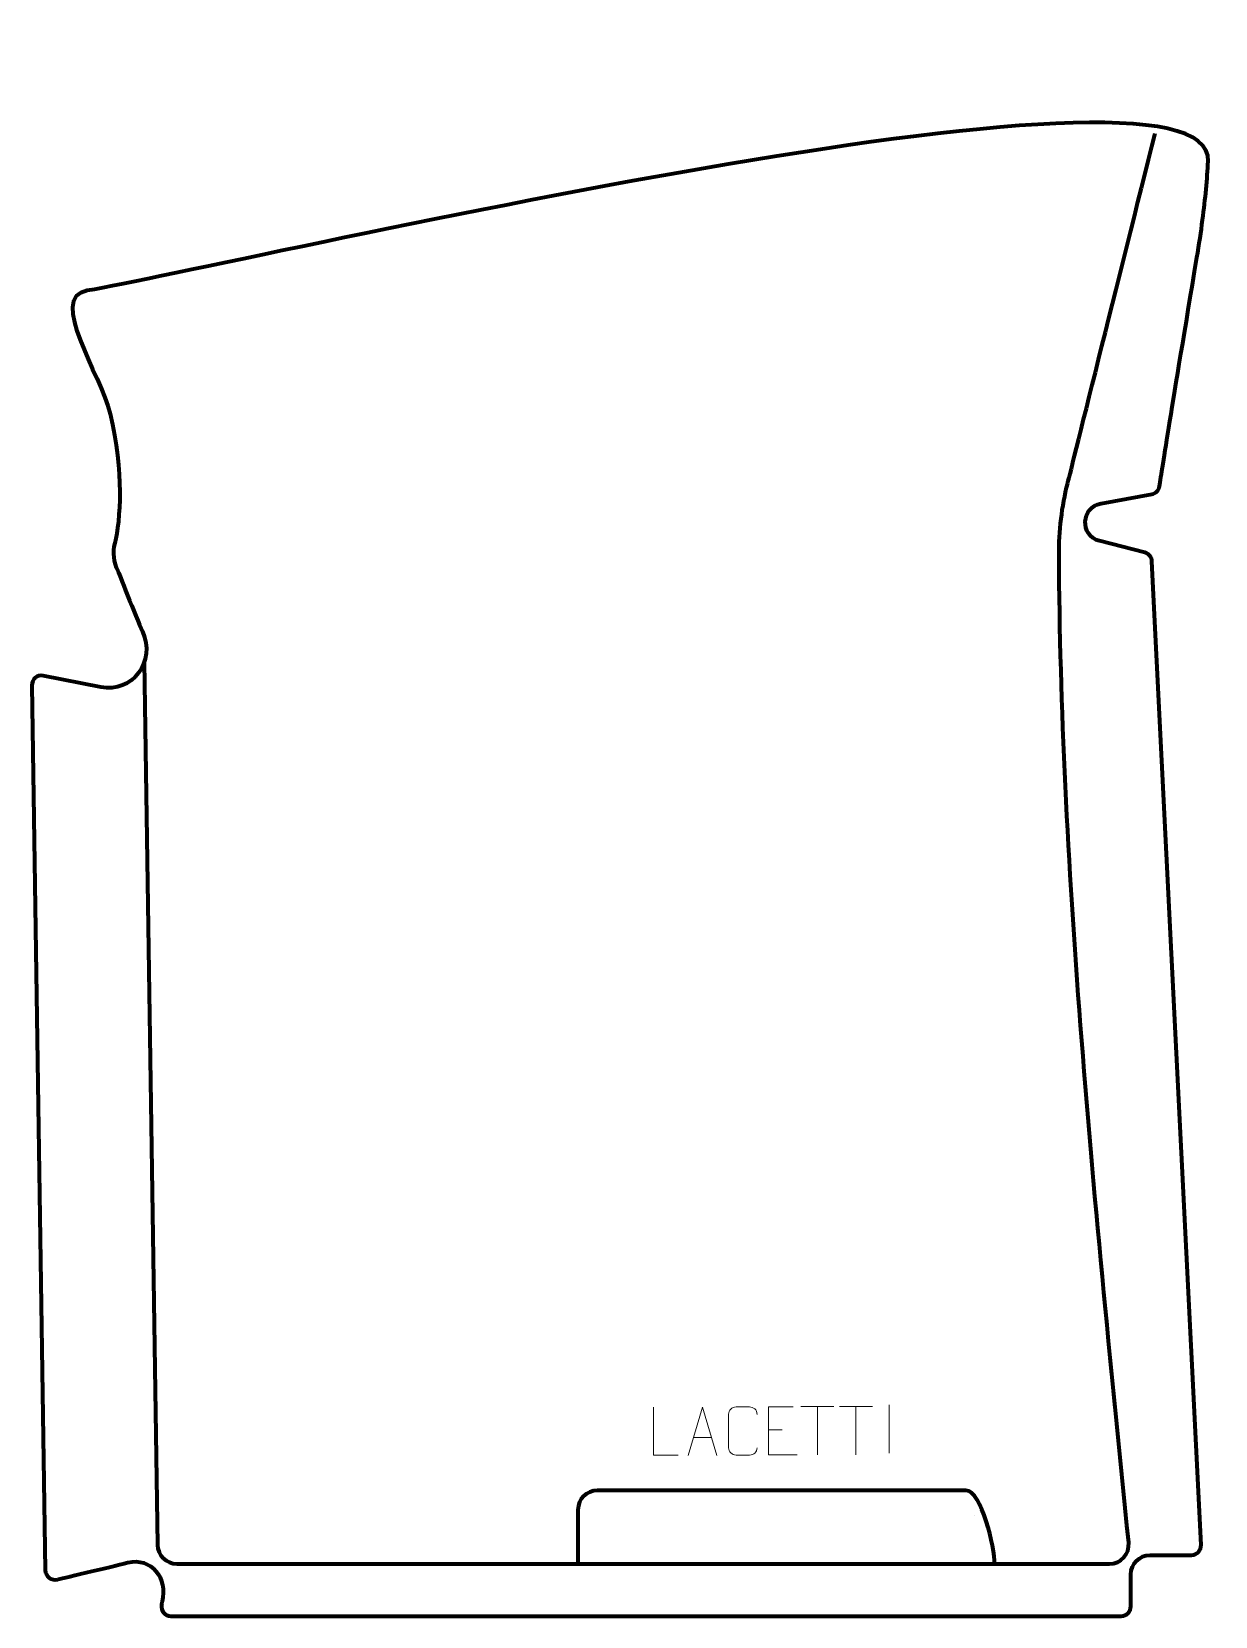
# Model space of a CAD drawing. Header units: millimetres. Extents: x -305 to 308, y -421 to 400.
import ezdxf

# ---------------------------------------------------------------- set-up
doc = ezdxf.new("R2010")
doc.units = ezdxf.units.MM
doc.header["$MEASUREMENT"] = 0
for name, color, linetype in [('layer 1', 7, 'Continuous'), ('layer 2', 7, 'Continuous'), ('layer 3', 7, 'Continuous')]:
    doc.layers.add(name, color=color, linetype=linetype)

msp = doc.modelspace()

# ---------------------------------------------------------------- linework, layer by layer
at = {"layer": 'layer 1', "color": 250, "lineweight": 9}
for points in [[(139.3042, -311.5689), (139.3042, -311.5689), (139.3042, -336.543), (139.3042, -336.543)], [(93.5572, -312.4494), (93.5572, -312.4494), (110.5444, -312.4494), (110.5444, -312.4494)], [(102.051, -337.3794), (102.051, -337.3794), (102.051, -312.4259), (102.051, -312.4259)], [(113.5572, -312.4494), (113.5572, -312.4494), (130.5444, -312.4494), (130.5444, -312.4494)], [(122.051, -337.3794), (122.051, -337.3794), (122.051, -312.4259), (122.051, -312.4259)], [(37.7994, -328.4953), (37.7994, -328.4953), (47.2951, -328.4953), (47.2951, -328.4953)], [(76.6649, -324.4213), (76.6649, -324.4213), (83.833, -324.4213), (83.833, -324.4213)]]:
    msp.add_open_spline(points, degree=3, dxfattribs=at)
for points, knots in [([(29.9966, -337.5915), (29.9966, -337.5915), (17.0475, -337.5915), (17.0475, -337.5915), (17.0475, -337.5915), (17.0475, -337.5915), (17.0475, -312.6379), (17.0475, -312.6379)], [0, 0, 0, 0, 0.33333333, 0.33333333, 0.33333333, 0.33333333, 1, 1, 1, 1]), ([(35.0768, -337.7447), (35.0768, -337.7447), (42.4478, -312.7912), (42.4478, -312.7912), (42.4478, -312.7912), (42.4478, -312.7912), (50.0177, -337.7447), (50.0177, -337.7447)], [0, 0, 0, 0, 0.33333333, 0.33333333, 0.33333333, 0.33333333, 1, 1, 1, 1]), ([(70.8471, -333.715), (70.7073, -336.0384), (69.0301, -337.518), (66.8824, -337.5288), (66.8824, -337.5288), (64.5505, -337.5284), (62.2186, -337.5284), (59.8871, -337.5288), (59.8871, -337.5288), (57.9621, -337.6342), (55.99, -335.7497), (56.0012, -333.7324), (56.0012, -333.7324), (56.0016, -327.9623), (56.0016, -322.1926), (56.0012, -316.4233), (56.0012, -316.4233), (56.0054, -314.2852), (57.7521, -312.566), (59.9045, -312.5795), (59.9045, -312.5795), (62.2302, -312.5795), (64.5563, -312.5795), (66.8824, -312.5795), (66.8824, -312.5795), (68.829, -312.544), (70.8204, -314.0355), (70.8471, -316.4731)], [0, 0, 0, 0, 0.125, 0.125, 0.125, 0.125, 0.25, 0.25, 0.25, 0.25, 0.375, 0.375, 0.375, 0.375, 0.5, 0.5, 0.5, 0.5, 0.625, 0.625, 0.625, 0.625, 0.75, 0.75, 0.75, 0.75, 1, 1, 1, 1]), ([(89.5388, -312.5416), (89.5388, -312.5416), (76.6649, -312.5416), (76.6649, -312.5416), (76.6649, -312.5416), (76.6649, -312.5416), (76.6649, -337.4952), (76.6649, -337.4952), (76.6649, -337.4952), (76.6649, -337.4952), (91.5307, -337.4952), (91.5307, -337.4952)], [0, 0, 0, 0, 0.25, 0.25, 0.25, 0.25, 0.5, 0.5, 0.5, 0.5, 1, 1, 1, 1])]:
    msp.add_open_spline(points, degree=3, knots=knots, dxfattribs=at)
at = {"layer": 'layer 2', "color": 12, "lineweight": 200}
msp.add_open_spline([(-232.8965, -420.9683), (-235.9391, -420.9683), (-238.2799, -418.2705), (-237.8464, -415.2575), (-237.8464, -415.2575), (-237.7451, -414.552), (-237.6368, -413.9334), (-237.5264, -413.5169), (-237.5264, -413.5169), (-234.3405, -401.4643), (-243.222, -390.2031), (-255.2986, -393.2757), (-255.2986, -393.2757), (-264.3668, -395.5832), (-291.7085, -401.9475), (-291.7085, -401.9475), (-291.7085, -401.9475), (-294.8562, -402.8002), (-297.9646, -400.4582), (-298.0143, -397.196), (-298.0143, -397.196), (-298.0143, -397.196), (-305.0061, 61.3938), (-305.0061, 61.3938), (-305.0061, 61.3938), (-305.0544, 64.5801), (-302.1524, 66.9991), (-299.0286, 66.3755), (-299.0286, 66.3755), (-299.0286, 66.3755), (-269.3073, 60.4441), (-269.3073, 60.4441), (-269.3073, 60.4441), (-252.868, 57.1637), (-240.6213, 74.0196), (-247.6284, 89.2548), (-247.6284, 89.2548), (-251.1927, 97.0041), (-260.4499, 120.8734), (-260.4499, 120.8734), (-260.4499, 120.8734), (-262.708, 125.2437), (-263.2675, 130.2899), (-262.0501, 135.0565), (-262.0501, 135.0565), (-258.9889, 147.042), (-257.3705, 172.0446), (-264.4543, 202.1459), (-264.4543, 202.1459), (-269.1115, 222.6312), (-297.1786, 262.4514), (-276.3264, 265.9735), (-276.3264, 265.9735), (-202.8793, 278.3793), (308.2321, 400.1763), (304.5335, 333.0373), (304.5335, 333.0373), (304.0335, 323.9609), (303.1124, 313.8475), (301.6492, 302.5992), (301.6492, 302.5992), (300.8471, 296.4336), (299.8819, 289.9264), (298.7336, 283.062), (298.7336, 283.062), (285.7612, 205.5115), (280.829, 174.2112), (279.3481, 164.6098), (279.3481, 164.6098), (279.0228, 162.5014), (277.3972, 160.8331), (275.2989, 160.4526), (275.2989, 160.4526), (275.2989, 160.4526), (249.0766, 155.6959), (249.0766, 155.6959), (249.0766, 155.6959), (238.6319, 153.8014), (237.944, 139.0789), (248.1664, 136.2177), (248.1664, 136.2177), (248.1664, 136.2177), (271.781, 130.1681), (271.781, 130.1681), (271.781, 130.1681), (273.8451, 129.5904), (275.3116, 127.7608), (275.4266, 125.6196), (275.4266, 125.6196), (275.4266, 125.6196), (300.8407, -384.1084), (300.8407, -384.1084), (300.8407, -384.1084), (300.9949, -386.9724), (298.7149, -389.379), (295.8479, -389.379), (295.8479, -389.379), (295.8479, -389.379), (274.4685, -389.379), (274.4685, -389.379), (274.4685, -389.379), (268.9457, -389.379), (264.4686, -393.8584), (264.4686, -399.3835), (264.4686, -399.3835), (264.4686, -399.3835), (264.4686, -415.9658), (264.4686, -415.9658), (264.4686, -415.9658), (264.4686, -418.7286), (262.2299, -420.9683), (259.4687, -420.9683), (259.4687, -420.9683), (95.3422, -421.1084), (-68.7715, -420.9683), (-232.8965, -420.9683)], degree=3, knots=[0, 0, 0, 0, 0.03333333, 0.03333333, 0.03333333, 0.03333333, 0.06666667, 0.06666667, 0.06666667, 0.06666667, 0.1, 0.1, 0.1, 0.1, 0.13333333, 0.13333333, 0.13333333, 0.13333333, 0.16666667, 0.16666667, 0.16666667, 0.16666667, 0.2, 0.2, 0.2, 0.2, 0.23333333, 0.23333333, 0.23333333, 0.23333333, 0.26666667, 0.26666667, 0.26666667, 0.26666667, 0.3, 0.3, 0.3, 0.3, 0.33333333, 0.33333333, 0.33333333, 0.33333333, 0.36666667, 0.36666667, 0.36666667, 0.36666667, 0.4, 0.4, 0.4, 0.4, 0.43333333, 0.43333333, 0.43333333, 0.43333333, 0.46666667, 0.46666667, 0.46666667, 0.46666667, 0.5, 0.5, 0.5, 0.5, 0.53333333, 0.53333333, 0.53333333, 0.53333333, 0.56666667, 0.56666667, 0.56666667, 0.56666667, 0.6, 0.6, 0.6, 0.6, 0.63333333, 0.63333333, 0.63333333, 0.63333333, 0.66666667, 0.66666667, 0.66666667, 0.66666667, 0.7, 0.7, 0.7, 0.7, 0.73333333, 0.73333333, 0.73333333, 0.73333333, 0.76666667, 0.76666667, 0.76666667, 0.76666667, 0.8, 0.8, 0.8, 0.8, 0.83333333, 0.83333333, 0.83333333, 0.83333333, 0.86666667, 0.86666667, 0.86666667, 0.86666667, 0.9, 0.9, 0.9, 0.9, 0.93333333, 0.93333333, 0.93333333, 0.93333333, 1, 1, 1, 1], dxfattribs=at)
msp.add_open_spline([(183.5873, -368.6518), (183.5873, -368.6518), (183.5869, -368.6518), (183.5869, -368.6518)], degree=3, dxfattribs=at)
at = {"layer": 'layer 3', "color": 142, "lineweight": 200}
for points, knots in [([(193.9463, -393.9041), (193.9463, -393.9041), (253.4007, -393.9041), (253.4007, -393.9041), (253.4007, -393.9041), (259.3231, -393.9041), (263.9477, -388.7813), (263.349, -382.8866), (263.349, -382.8866), (244.0514, -192.7941), (228.2656, -28.886), (227.2567, 128.8082), (227.2567, 128.8082), (227.1759, 141.4), (228.6999, 153.9496), (231.7609, 166.1633), (231.7609, 166.1633), (231.7609, 166.1633), (259.3667, 276.8928), (277.0282, 347.3494)], [0, 0, 0, 0, 0.16666667, 0.16666667, 0.16666667, 0.16666667, 0.33333333, 0.33333333, 0.33333333, 0.33333333, 0.5, 0.5, 0.5, 0.5, 0.66666667, 0.66666667, 0.66666667, 0.66666667, 1, 1, 1, 1]), ([(-246.7179, 73.5538), (-246.7179, 73.5538), (-239.8485, -384.0321), (-239.8485, -384.0321), (-239.8485, -384.0321), (-239.776, -389.5054), (-235.3207, -393.9039), (-229.8495, -393.9039), (-229.8495, -393.9039), (-229.8495, -393.9039), (-22.003, -393.9041), (-22.003, -393.9041)], [0, 0, 0, 0, 0.25, 0.25, 0.25, 0.25, 0.5, 0.5, 0.5, 0.5, 1, 1, 1, 1]), ([(193.9463, -393.9041), (193.9463, -385.616), (187.2305, -355.8966), (178.9462, -355.8966), (178.9462, -355.8966), (178.9462, -355.8966), (-12.003, -355.8966), (-12.003, -355.8966), (-12.003, -355.8966), (-17.5261, -355.8966), (-22.0032, -360.3756), (-22.0032, -365.9007), (-22.0032, -365.9007), (-22.0032, -365.9007), (-22.003, -393.9041), (-22.003, -393.9041)], [0, 0, 0, 0, 0.2, 0.2, 0.2, 0.2, 0.4, 0.4, 0.4, 0.4, 0.6, 0.6, 0.6, 0.6, 1, 1, 1, 1])]:
    msp.add_open_spline(points, degree=3, knots=knots, dxfattribs=at)
msp.add_open_spline([(-22.003, -393.9041), (-22.003, -393.9041), (193.9463, -393.9041), (193.9463, -393.9041)], degree=3, dxfattribs=at)

doc.saveas('drawing.dxf')
